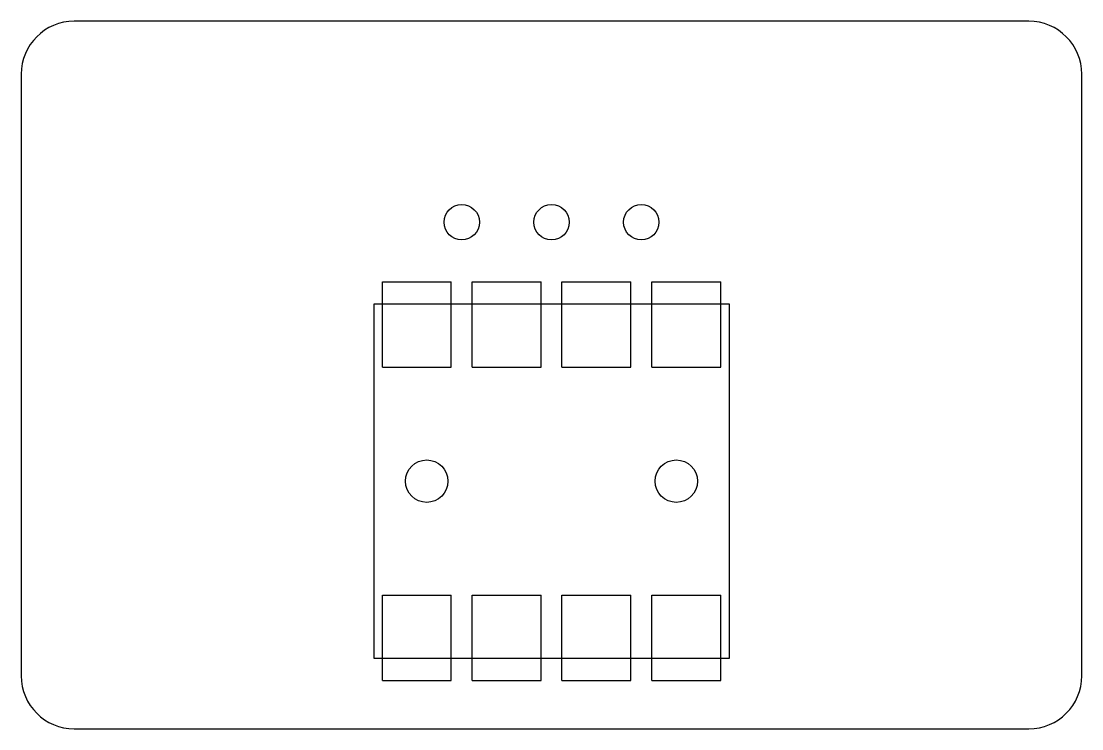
# Model space of a CAD drawing. Header units: millimetres. Extents: x 19.4 to 49.4, y 59.9 to 79.9.
import ezdxf

# ---------------------------------------------------------------- set-up
doc = ezdxf.new("R2010")
doc.units = ezdxf.units.MM
doc.header["$LTSCALE"] = 0.5
doc.linetypes.add('SLD-Solid', pattern=[0])

# ---------------------------------------------------------------- blocks, each defined once
blk = doc.blocks.new('*U6')
for p, q in [((-0.975, -1.205), (-0.975, 1.205)), ((-0.975, 1.205), (0.975, 1.205)), ((0.975, -1.205), (0.975, 1.205)), ((-0.975, -1.205), (0.975, -1.205))]:
    blk.add_line(p, q)
blk = doc.blocks.new('*U7')
at = {"color": 0, "linetype": 'ByBlock', "lineweight": -2}
for p in [(0, 8.86), (2.54, 8.86), (5.08, 8.86), (7.62, 8.86), (0, 0), (2.54, 0), (5.08, 0), (7.62, 0)]:
    blk.add_blockref('*U6', p, dxfattribs=at)

msp = doc.modelspace()

# ---------------------------------------------------------------- linework, layer by layer
at = {"color": 7, "linetype": 'SLD-Solid', "lineweight": 25}
for p, q in [((47.911, 79.887), (20.911, 79.887)), ((19.411, 78.387), (19.411, 61.387)), ((49.411, 61.387), (49.411, 78.387)), ((39.441, 71.887), (29.381, 71.887)), ((29.381, 71.887), (29.381, 61.887)), ((39.441, 61.887), (39.441, 71.887)), ((29.381, 61.887), (39.441, 61.887)), ((20.911, 59.887), (47.911, 59.887))]:
    msp.add_line(p, q, dxfattribs=at)
for centre, radius in [((31.871, 74.207), 0.5), ((34.411, 74.207), 0.5), ((36.951, 74.207), 0.5), ((30.881, 66.887), 0.6), ((37.941, 66.887), 0.6)]:
    msp.add_circle(centre, radius, dxfattribs=at)
for centre, start, end in [((20.911, 78.387), 90, 180), ((47.911, 78.387), 0, 90), ((20.911, 61.387), 180, 270), ((47.911, 61.387), 270, 0)]:
    msp.add_arc(centre, 1.5, start, end, dxfattribs=at)

# ---------------------------------------------------------------- block references
at = {"color": 2}
msp.add_blockref('*U7', (30.601, 62.457), dxfattribs=at)

doc.saveas('drawing.dxf')
